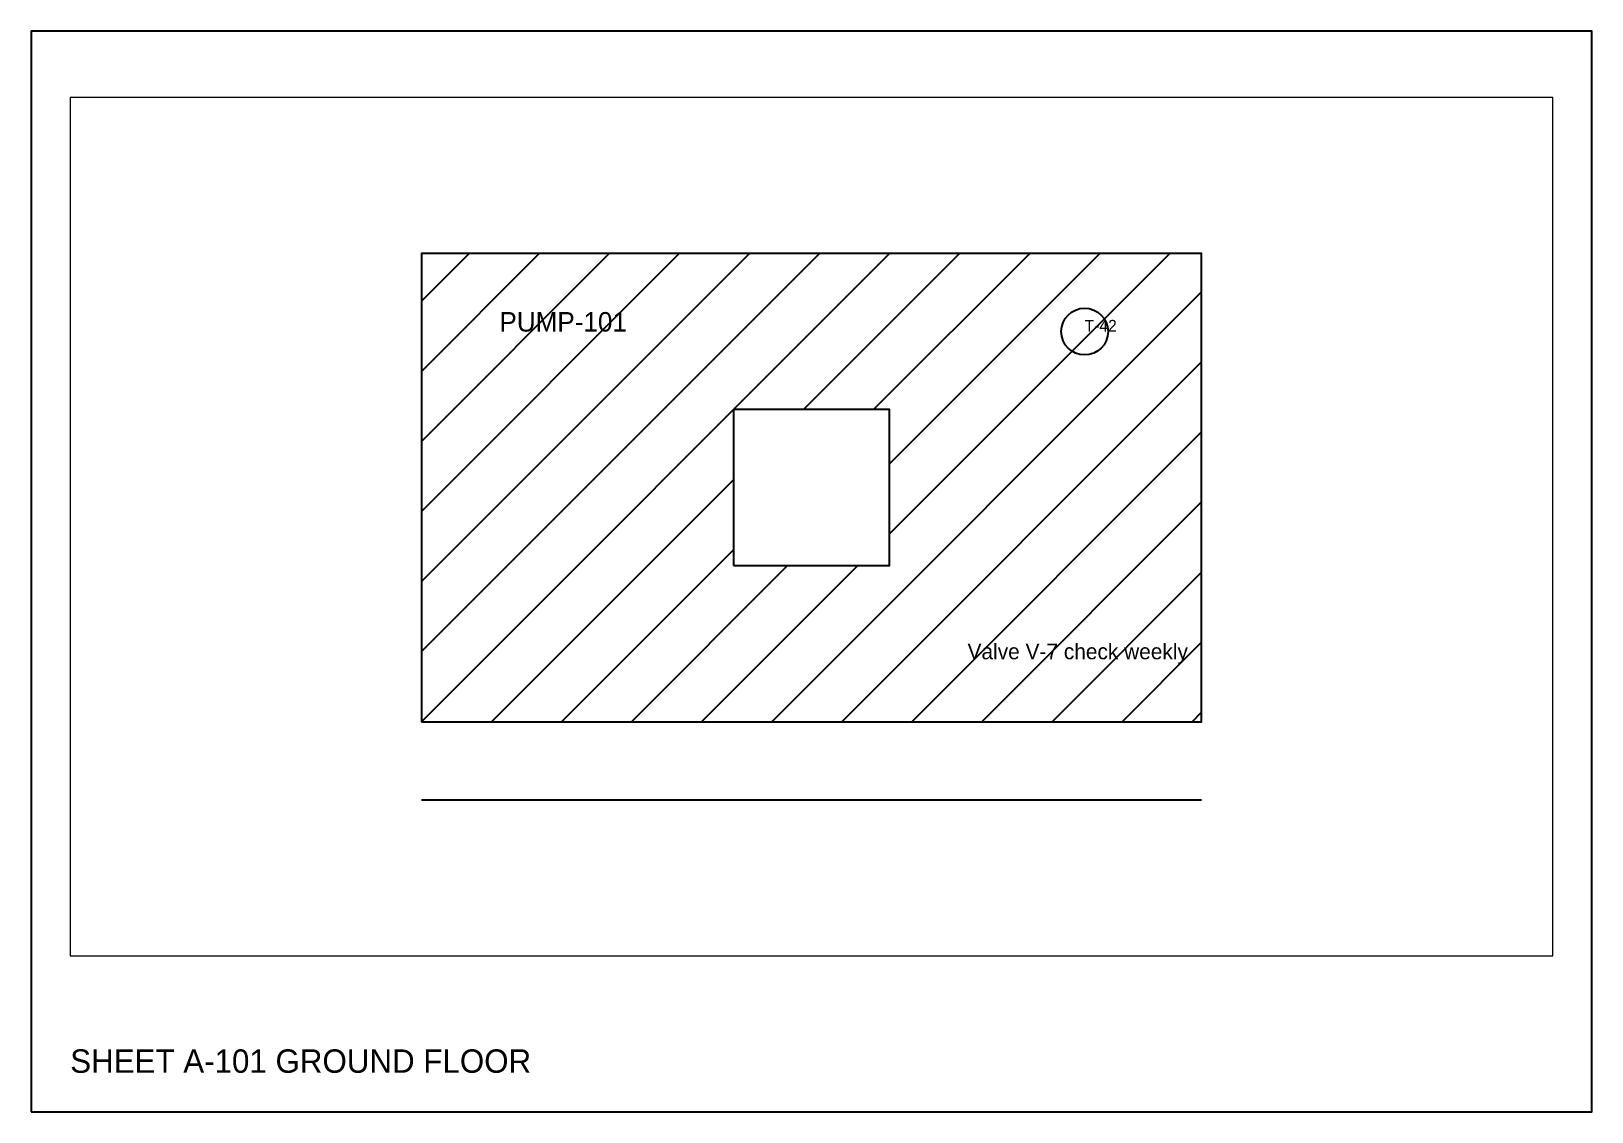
# Paper-space layout 'A3 Plan' of a CAD drawing. Header units: millimetres. Extents: x 10 to 410, y 10 to 287.
# The model-space entities are those that its viewports show. They can reach past a viewport. Long polylines and large blocks are cut down to what shows.
import ezdxf

# ---------------------------------------------------------------- set-up
doc = ezdxf.new("R2010")
doc.units = ezdxf.units.MM
for name, color, linetype in [('DIMS', 3, 'Continuous'), ('HATCH', 8, 'Continuous'), ('NOTES', 2, 'Continuous'), ('VIEWPORTS', 4, 'Continuous'), ('WALLS', 7, 'Continuous')]:
    doc.layers.add(name, color=color, linetype=linetype)

# ---------------------------------------------------------------- blocks, each defined once
blk = doc.blocks.new('TAG')
blk.add_circle((0, 0), 300)
blk.add_attdef('ID', (0, 0), '', height=150)

msp = doc.modelspace()

# ---------------------------------------------------------------- hatches: boundary and pattern name
at = {"layer": 'HATCH'}
h = msp.add_hatch(dxfattribs=at)
h.set_pattern_fill('ANSI31', scale=200)
h.paths.add_polyline_path([(0, 0), (10000, 0), (10000, 6000), (0, 6000)])
h.paths.add_polyline_path([(4000, 2000), (6000, 2000), (6000, 4000), (4000, 4000)], flags=16)

# ---------------------------------------------------------------- linework, layer by layer
at = {"layer": 'DIMS'}
msp.add_line((0, -1000), (10000, -1000), dxfattribs=at)
at = {"layer": 'WALLS'}
for points in [[(0, 0), (10000, 0), (10000, 6000), (0, 6000)], [(4000, 2000), (6000, 2000), (6000, 4000), (4000, 4000)]]:
    msp.add_lwpolyline(points, close=True, dxfattribs=at)

# ---------------------------------------------------------------- block references
msp.add_blockref('TAG', (8500, 5000)).add_auto_attribs({'ID': 'T-42'})

# ---------------------------------------------------------------- texts
at = {"layer": 'NOTES'}
msp.add_text('PUMP-101', height=250, dxfattribs=at).set_placement((1000, 5000))
at = {"layer": 'NOTES', "insert": (7000, 1000), "char_height": 200, "attachment_point": 1}
msp.add_mtext('Valve V-7 check weekly', dxfattribs=at)

psp = doc.layouts.new('A3 Plan')

# ---------------------------------------------------------------- linework, layer by layer
psp.add_lwpolyline([(10, 10), (410, 10), (410, 287), (10, 287)], close=True)

# ---------------------------------------------------------------- texts
psp.add_text('SHEET A-101 GROUND FLOOR', height=6).set_placement((20, 20))

# ---------------------------------------------------------------- viewports
at = {"layer": 'VIEWPORTS'}
psp.add_viewport(center=(210, 160), size=(380, 220), view_center_point=(5000, 2500), view_height=11000, dxfattribs=at)

doc.saveas('drawing.dxf')
